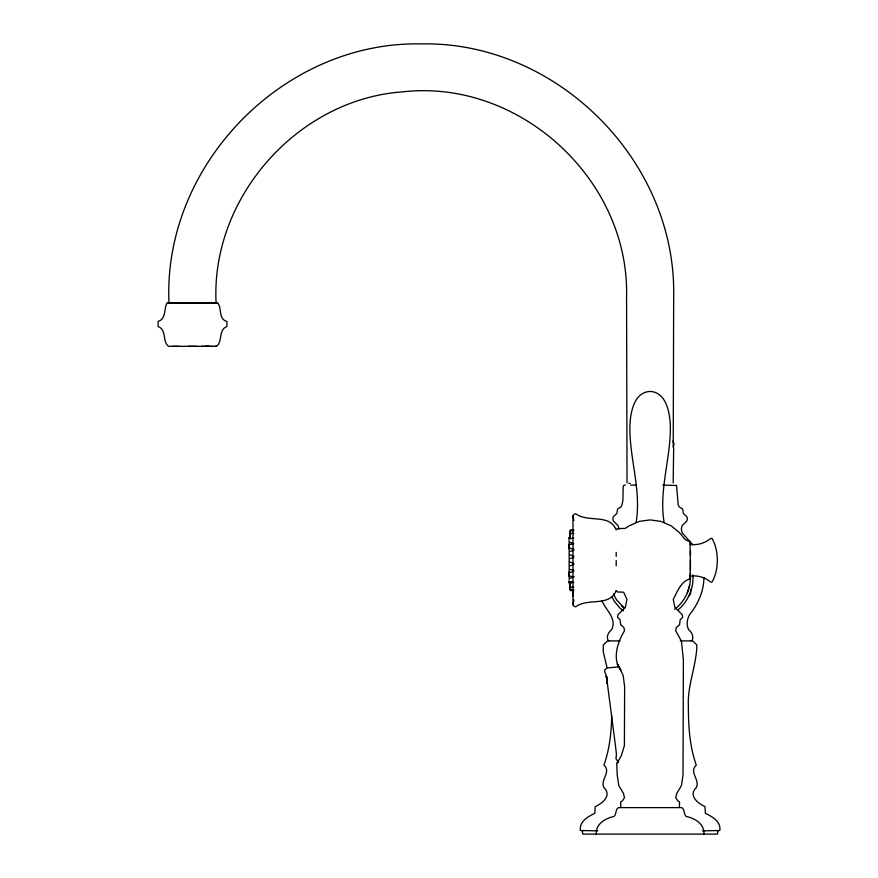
<?xml version="1.0" encoding="UTF-8"?>
<svg xmlns="http://www.w3.org/2000/svg" width="878" height="878" viewBox="0 0 878 878"><rect width="100%" height="100%" fill="white"/><g stroke="black" fill="none" stroke-linecap="round" stroke-linejoin="round"><path stroke-width="1.32" d="M568.757 582.487L568.757 581.401L568.922 582.871L571.512 583.036M569.153 580.128L569.153 540.398M616.202 590.642C609.409 607.258 587.876 597.534 575.672 606.83L573.992 606.193L572.983 604.668L572.983 560.263L572.983 515.858L573.992 514.332L575.672 513.696C587.887 522.992 609.398 513.246 616.202 529.884L617.475 528.534L625.136 528.457L628.922 525.933L639.283 521.389L650.115 519.908L660.936 521.389L671.308 525.933L679.451 532.584L685.411 539.816L689.998 541.594L690.47 569.91M616.202 565.816L616.202 560.449M616.202 556.411L616.202 552.383M673.667 448.01L673.185 482.9M690.47 560.263L689.998 578.931C680.988 581.071 677.19 592.123 673.239 599.444L674.919 607.356L682.129 614.578L682.7 617.135L680.165 619.879L679.539 624.73L676.389 627.452L675.643 630.613L681.438 641.149L683.38 659.817L683.018 774.967L681.438 785.547L676.795 793.339L675.742 797.641L677.651 800.714L679.539 801.965L679.429 806.706M690.47 555.192L690.47 550.616M690.47 544.645L690.141 543.833M690.679 589.533L690.547 594.11L688.33 596.513M611.637 715.416C611.56 732.241 609.475 749.208 603.943 765.133C611.582 772.157 600.102 779.488 603.834 787.467C612.262 795.567 602.451 803.249 595.163 806.684L594.878 813.226C588.172 816.661 579.019 821.38 580.413 830.489L597.797 830.873M572.983 604.668L573.905 599.948M703.947 577.329C703.849 591.113 698.076 604.185 689.493 614.787C687.002 619.341 686.212 624.829 688.604 629.592C691.776 632.215 694.015 636.341 692.204 640.369L691.019 640.885M569.866 537.698L569.635 536.238M569.811 535.613L570.349 533.967M674.578 609.255C684.599 601.957 690.273 589.654 690.481 577.362M570.404 587.887L569.624 587.931L569.811 586.987M569.844 535.426L570.327 532.002M569.646 536.052L569.592 537.127M636.1 522.399C641.566 490.1 629.274 458.261 629.899 425.951C630.327 413 633.751 392.203 650.115 391.423C666.468 392.203 669.903 413 670.32 425.951C670.946 458.261 658.654 490.1 664.119 522.399M569.844 532.595L570.195 531.135M596.272 834.1C595.745 823.762 605.326 818.318 614.139 816.43C616.718 814.038 615.16 809.494 618.463 807.617L681.756 807.617C685.059 809.494 683.501 814.038 686.091 816.43C694.893 818.318 704.474 823.762 703.947 834.1M569.701 533.056L569.778 534.515M569.877 532.441L570.36 531.848M570.151 589.259L569.624 583.837L570.36 583.903M627.035 482.9L626.563 296.248C629.208 179.222 519.172 78.691 402.87 91.839C297.73 99.126 210.83 197.539 216.076 302.701L168.971 302.701C162.814 165.053 283.473 41.057 421.319 43.9C556.685 41.222 676.345 160.872 673.667 296.248L673.228 447.571M569.723 533.22L570.338 533.637M687.397 592.815L689.702 585.242M568.757 538.038L568.757 539.125L569.295 537.501M620.79 806.706L620.68 801.965L622.568 800.714L624.477 797.641L623.424 793.339L618.781 785.547L617.201 774.967L616.762 763.75L621.251 755.881L624.39 745.631L624.631 686.761L623.16 675.391L618.924 666.676L621.317 670.946C611.626 659.433 617.662 641.906 624.576 630.613L623.83 627.452L620.68 624.73L620.055 619.879L617.519 617.135L618.09 614.578L625.301 607.356L626.98 599.444L623.643 592.189L617.475 591.991L616.202 590.718M617.75 761.786L617.157 762.653L618.31 762.093M569.789 586.01L570.228 589.412L573.773 589.764M569.855 582.838L570.36 586.416M677.761 610.111C688.067 601.803 693.872 588.139 692.94 574.969M569.943 538.84L573.806 538.027M570.81 589.599L570.052 589.862M571.896 582.059C567.495 582.169 569.855 589.171 573.784 586.954M569.877 578.426L573.949 576.736M673.47 446.77L674.008 443.895L672.954 441.008M569.954 572.555L573.949 571.062M582.838 830.873L582.268 831.411L582.838 834.1L717.392 834.1L717.952 831.411L717.392 830.873M570.031 565.783L573.938 564.455M570.393 588.666L569.877 588.095M569.998 558.54L573.817 557.431M570.052 551.307L573.828 550.33M570.36 588.501L569.844 587.92M216.427 346.338C222.924 342.047 218.04 329.656 226.941 326.583L226.93 321.469C217.777 319.175 222.332 306.477 217.338 302.998L167.215 302.998C163.571 307.717 166.688 318.835 158.117 321.469L158.106 326.583C167.007 329.656 162.134 342.069 168.62 346.338L216.427 346.338L214.605 346.338M216.954 303.195L217.821 302.998M570.129 544.536L573.817 543.712M570.283 585.527L569.624 583.672L570.36 583.738M570.36 536.776C567.989 536.26 571.369 531.673 573.806 533.626M570.327 536.612L569.613 536.71L570.239 534.987M570.36 533.802C568.055 533.22 571.49 528.808 573.795 530.806M619.352 666.83L607.477 667.917L604.865 669.673L604.679 671.44L606.259 675.917L607.4 683.622L606.424 676.214L615.555 746.432L616.422 754.235L615.983 758.801L617.706 761.248M573.784 529.664L570.305 529.994L569.811 533.539M570.404 532.639L569.624 532.584M172.648 346.338L179.244 346.338M187.859 346.338L197.188 346.327M201.292 346.338L208.953 346.338L205.803 346.327M628.802 483.372L630.206 483.372M625.268 484.985L623.643 485.501L623.193 486.599L622.919 500.054L622.041 504.762L620.878 507.001L617.629 508.933L616.784 513.564L613.393 516.648L612.8 518.843L613.371 521.005L618.145 525.746L618.913 529.269M630.624 485.084L636.133 485.084M662.846 485.084L676.576 485.501L678.178 504.762L679.342 507.001L682.59 508.933L683.435 513.564L686.826 516.648L687.419 518.843L686.848 521.005L682.074 525.746L681.306 529.269L682.294 532.957L692.819 544.832M690.317 544.393C698.043 545.468 705.155 542.966 711.004 538.236L712.201 538.653C719.038 551.099 719.038 569.416 712.201 581.873L711.004 582.279C705.155 577.548 698.043 575.057 690.317 576.133M690.141 576.692L690.47 573.543M620.066 640.885L607.587 640.885L603.362 644.902L603.23 651.695L606.917 667.203M680.351 640.885L692.632 640.885L696.858 644.902C696.649 665.261 687.211 685.356 688.396 706.241C688.363 726.084 689.614 746.3 696.276 765.133C688.626 772.157 700.128 779.488 696.386 787.467C687.957 795.567 697.769 803.249 705.056 806.684L705.341 813.226C712.047 816.661 721.2 821.38 719.806 830.489L702.433 830.873M209.425 346.327L212.388 346.338M573.784 590.861L570.305 590.532L569.537 587.569M570.393 586.702L569.613 586.702L569.866 588.337M570.36 586.877L569.723 587.338M573.784 582.542L569.855 581.554M570.184 576.155L573.795 576.857M570.096 569.394L573.806 570.228M167.215 302.998L168.093 303.195M618.375 664.602L617.168 664.064L619.199 667.159M570.129 562.161L573.927 563.193M570.074 554.918L573.927 556.092M569.998 548.146L573.927 549.485M569.921 542.275L572.928 543.427M609.2 640.885L608.026 640.369C606.083 636.232 608.564 632.325 611.615 629.592C617.212 618.573 605.776 610.056 601.913 600.761M621.558 605.919L624.62 608.421L616.543 599.795L613.437 593.978M623.391 610.879L619.659 607.817L614.304 601.287L612.032 597.029M573.905 520.566L572.983 515.858M572.983 590.049L572.983 596.184M569.153 544.195L569.153 548.585M569.153 571.94L569.153 576.33M607.4 683.578L606.424 676.214L607.4 683.578"/></g></svg>
